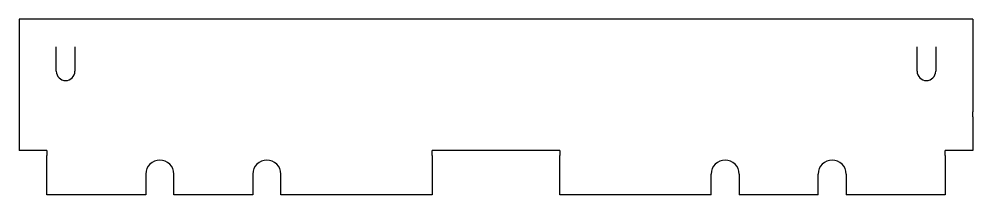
# Model space of a CAD drawing. Header units: millimetres. Extents: x 62 to 472, y 172 to 248.
import ezdxf

# ---------------------------------------------------------------- set-up
doc = ezdxf.new("R2010")
doc.units = ezdxf.units.MM
doc.layers.add('Default', color=7, linetype='Continuous')
doc.layers.add('SUPORTE_ESQ_DIR_', color=7, linetype='Continuous')

# ---------------------------------------------------------------- blocks, each defined once
blk = doc.blocks.new('SE')
at = {"layer": 'SUPORTE_ESQ_DIR_', "color": 7, "linetype": 'Continuous'}
for p, q in [((472.05, 247.71), (62.05, 247.71)), ((62.05, 247.71), (62.05, 207.71)), ((472.05, 247.71), (472.05, 207.71)), ((78.05, 225.21), (78.05, 235.71)), ((86.05, 235.71), (86.05, 225.21)), ((448.05, 225.21), (448.05, 235.71)), ((456.05, 235.71), (456.05, 225.21)), ((62.05, 207.71), (62.05, 205.63)), ((62.05, 205.63), (62.05, 191.03)), ((472.05, 205.63), (472.05, 207.71)), ((472.05, 205.63), (472.05, 191.03)), ((74.05, 191.03), (62.05, 191.03)), ((74.05, 191.03), (74.05, 188.94)), ((74.05, 171.94), (74.05, 188.94)), ((294.55, 191.03), (239.55, 191.03)), ((239.55, 188.94), (239.55, 191.03)), ((239.55, 188.94), (239.55, 171.94)), ((294.55, 191.03), (294.55, 188.94)), ((294.55, 171.94), (294.55, 188.94)), ((472.05, 191.03), (460.05, 191.03)), ((460.05, 188.94), (460.05, 191.03)), ((460.05, 188.94), (460.05, 171.94)), ((116.55, 180.94), (116.55, 171.94)), ((128.55, 171.94), (128.55, 180.94)), ((162.55, 180.94), (162.55, 171.94)), ((174.55, 171.94), (174.55, 180.94)), ((359.55, 171.94), (359.55, 180.94)), ((371.55, 180.94), (371.55, 171.94)), ((405.55, 171.94), (405.55, 180.94)), ((417.55, 180.94), (417.55, 171.94)), ((116.55, 171.94), (74.05, 171.94)), ((162.55, 171.94), (128.55, 171.94)), ((239.55, 171.94), (174.55, 171.94)), ((359.55, 171.94), (294.55, 171.94)), ((405.55, 171.94), (371.55, 171.94)), ((460.05, 171.94), (417.55, 171.94))]:
    blk.add_line(p, q, dxfattribs=at)
for centre, radius, start, end in [((82.05, 225.21), 4, 180, 0), ((452.05, 225.21), 4, 180, 0), ((122.55, 180.94), 6, 0, 180), ((168.55, 180.94), 6, 0, 180), ((365.55, 180.94), 6, 0, 180), ((411.55, 180.94), 6, 0, 180)]:
    blk.add_arc(centre, radius, start, end, dxfattribs=at)

msp = doc.modelspace()

# ---------------------------------------------------------------- block references
at = {"layer": 'Default'}
msp.add_blockref('SE', (0, 0), dxfattribs=at)

doc.saveas('drawing.dxf')
